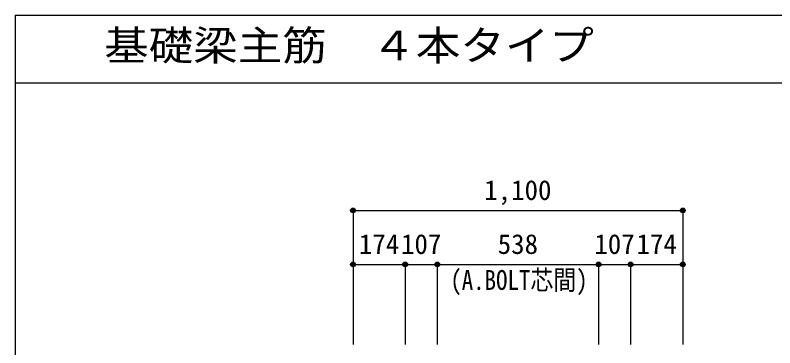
# Model space of a CAD drawing. Units: millimetres at full size, sheet at 1:30. Extents: x -5973 to 5954, y -4195 to 4201.
# Drawn here: x -5973 to -3439, y 3092 to 4201 of the extents above; entities that cross this region are included whole.
import ezdxf
from ezdxf.enums import TextEntityAlignment as Align

# ---------------------------------------------------------------- set-up
doc = ezdxf.new("R2010")
doc.units = ezdxf.units.MM
doc.header["$LTSCALE"] = 30
doc.header["$PDMODE"] = 32
doc.header["$PDSIZE"] = 15
for name, color, linetype in [('0-7_文字', 4, 'Continuous'), ('0-D_寸法', 4, 'Continuous'), ('6-7_文字', 7, 'Continuous'), ('F-0_枠', 6, 'Continuous')]:
    doc.layers.add(name, color=color, linetype=linetype)
doc.styles.add('ＭＳ ゴシック', font='')
doc.styles.get('ＭＳ ゴシック').set_extended_font_data('MS Gothic')

msp = doc.modelspace()

# ---------------------------------------------------------------- linework, layer by layer
at = {"layer": '0-D_寸法'}
for p, q in [((-4845.8, 3550.34), (-3745.8, 3550.34)), ((-4845.8, 3550.34), (-4845.8, 3370.34)), ((-4845.8, 3550.34), (-4845.8, 3370.34)), ((-4845.8, 3550.34), (-3745.8, 3550.34)), ((-3745.8, 3550.34), (-3745.8, 3370.34)), ((-4845.8, 3370.34), (-4671.8, 3370.34)), ((-4845.8, 3370.34), (-4845.8, 3103.3)), ((-4671.8, 3370.34), (-4671.8, 3103.3)), ((-4671.8, 3370.34), (-4564.8, 3370.34)), ((-4564.8, 3370.34), (-4564.8, 3103.3)), ((-4564.8, 3370.34), (-4026.8, 3370.34)), ((-4026.8, 3370.34), (-4026.8, 3103.3)), ((-4026.8, 3370.34), (-3919.8, 3370.34)), ((-3919.8, 3370.34), (-3919.8, 3103.3)), ((-3919.8, 3370.34), (-3745.8, 3370.34)), ((-3745.8, 3370.34), (-3745.8, 3103.3)), ((-3745.8, 3370.34), (-3745.8, 3103.3))]:
    msp.add_line(p, q, dxfattribs=at)
for centre, radius in [((-4845.8, 3550.34), 8), ((-4845.8, 3550.34), 7.2), ((-4845.8, 3550.34), 6.4), ((-4845.8, 3550.34), 5.6), ((-4845.8, 3550.34), 4.8), ((-4845.8, 3550.34), 4), ((-4845.8, 3550.34), 3.2), ((-4845.8, 3550.34), 2.4), ((-4845.8, 3550.34), 1.6), ((-4845.8, 3550.34), 0.8), ((-3745.8, 3550.34), 8), ((-3745.8, 3550.34), 7.2), ((-3745.8, 3550.34), 6.4), ((-3745.8, 3550.34), 5.6), ((-3745.8, 3550.34), 4.8), ((-3745.8, 3550.34), 4), ((-3745.8, 3550.34), 3.2), ((-3745.8, 3550.34), 2.4), ((-3745.8, 3550.34), 1.6), ((-3745.8, 3550.34), 0.8), ((-4845.8, 3370.34), 8), ((-4845.8, 3370.34), 7.2), ((-4845.8, 3370.34), 6.4), ((-4845.8, 3370.34), 5.6), ((-4845.8, 3370.34), 4.8), ((-4845.8, 3370.34), 4), ((-4845.8, 3370.34), 3.2), ((-4845.8, 3370.34), 2.4), ((-4845.8, 3370.34), 1.6), ((-4845.8, 3370.34), 0.8), ((-4671.8, 3370.34), 8), ((-4671.8, 3370.34), 7.2), ((-4671.8, 3370.34), 6.4), ((-4671.8, 3370.34), 5.6), ((-4671.8, 3370.34), 4.8), ((-4671.8, 3370.34), 4), ((-4671.8, 3370.34), 3.2), ((-4671.8, 3370.34), 2.4), ((-4671.8, 3370.34), 1.6), ((-4671.8, 3370.34), 0.8), ((-4564.8, 3370.34), 8), ((-4564.8, 3370.34), 7.2), ((-4564.8, 3370.34), 6.4), ((-4564.8, 3370.34), 5.6), ((-4564.8, 3370.34), 4.8), ((-4564.8, 3370.34), 4), ((-4564.8, 3370.34), 3.2), ((-4564.8, 3370.34), 2.4), ((-4564.8, 3370.34), 1.6), ((-4564.8, 3370.34), 0.8), ((-4026.8, 3370.34), 8), ((-4026.8, 3370.34), 7.2), ((-4026.8, 3370.34), 6.4), ((-4026.8, 3370.34), 5.6), ((-4026.8, 3370.34), 4.8), ((-4026.8, 3370.34), 4), ((-4026.8, 3370.34), 3.2), ((-4026.8, 3370.34), 2.4), ((-4026.8, 3370.34), 1.6), ((-4026.8, 3370.34), 0.8), ((-3919.8, 3370.34), 8), ((-3919.8, 3370.34), 7.2), ((-3919.8, 3370.34), 6.4), ((-3919.8, 3370.34), 5.6), ((-3919.8, 3370.34), 4.8), ((-3919.8, 3370.34), 4), ((-3919.8, 3370.34), 3.2), ((-3919.8, 3370.34), 2.4), ((-3919.8, 3370.34), 1.6), ((-3919.8, 3370.34), 0.8), ((-3745.8, 3370.34), 8), ((-3745.8, 3370.34), 7.2), ((-3745.8, 3370.34), 6.4), ((-3745.8, 3370.34), 5.6), ((-3745.8, 3370.34), 4.8), ((-3745.8, 3370.34), 4), ((-3745.8, 3370.34), 3.2), ((-3745.8, 3370.34), 2.4), ((-3745.8, 3370.34), 1.6), ((-3745.8, 3370.34), 0.8)]:
    msp.add_circle(centre, radius, dxfattribs=at)
at = {"layer": '0-D_寸法', "color": 7}
for p in [(-4845.8, 3550.34), (-3745.8, 3550.34), (-4845.8, 3370.34), (-4671.8, 3370.34), (-4564.8, 3370.34), (-4026.8, 3370.34), (-3919.8, 3370.34), (-3745.8, 3370.34)]:
    msp.add_point(p, dxfattribs=at)
at = {"layer": 'F-0_枠'}
for q in [(5954.1, 4201.15), (-5972.88, -4195.24)]:
    msp.add_line((-5972.88, 4201.15), q, dxfattribs=at)
at = {"layer": 'F-0_枠', "color": 2}
msp.add_line((-5972.88, 3976.15), (3723.6, 3976.15), dxfattribs=at)

# ---------------------------------------------------------------- texts
at = {"layer": '0-7_文字', "style": 'ＭＳ ゴシック', "width": 0.85}
msp.add_text('(A.BOLT芯間)', height=65.98, dxfattribs=at).set_placement((-4521.31, 3265.58), align=Align.BOTTOM_LEFT)
at = {"layer": '0-D_寸法', "style": 'ＭＳ ゴシック'}
for s, p in [('1,100', (-4408.3, 3565.34)), ('174', (-4826.3, 3385.34)), ('107', (-4685.8, 3385.34)), ('538', (-4363.3, 3385.34)), ('107', (-4040.8, 3385.34)), ('174', (-3900.3, 3385.34))]:
    msp.add_text(s, height=65.98, dxfattribs=at).set_placement(p, align=Align.BOTTOM_LEFT)
at = {"layer": '6-7_文字', "color": 2, "style": 'ＭＳ ゴシック', "width": 1.1}
msp.add_text('\u3000\u3000基礎梁主筋\u3000４本タイプ', height=98.97, dxfattribs=at).set_placement((-5972.88, 4021.15), align=Align.BOTTOM_LEFT)

doc.saveas('drawing.dxf')
